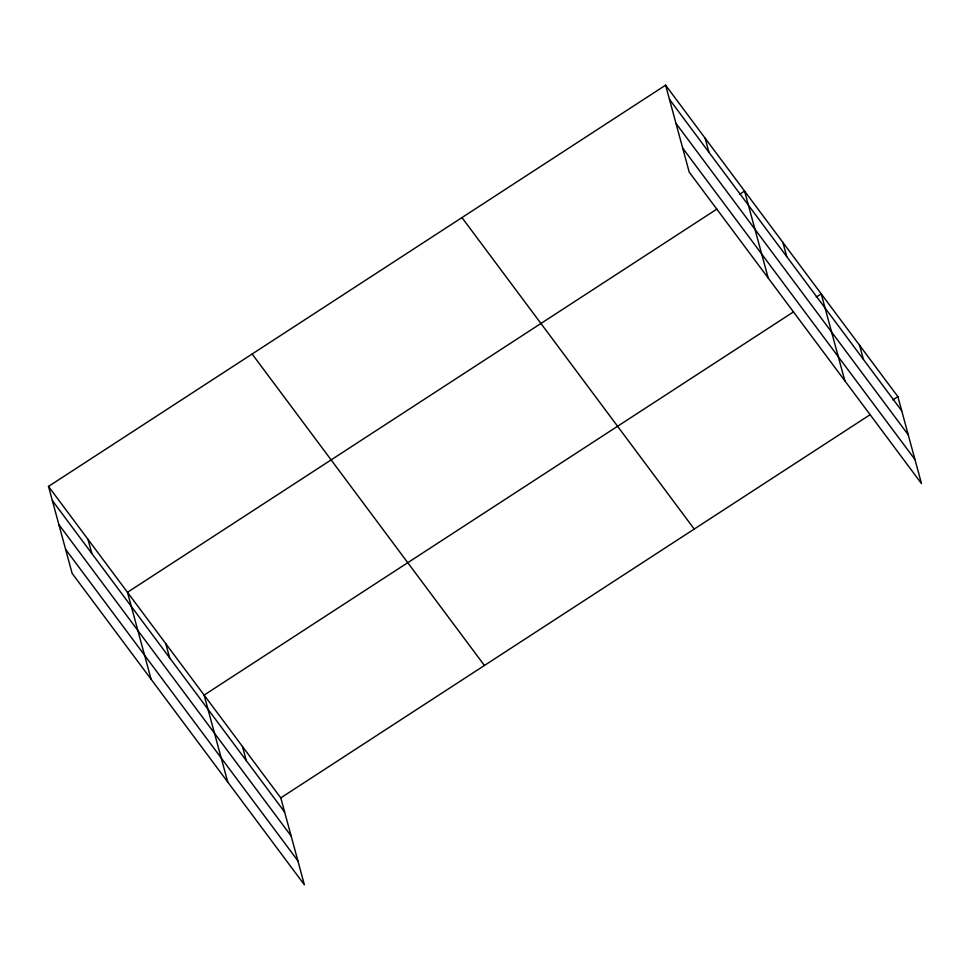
<?xml version="1.0" encoding="UTF-8"?>
<svg xmlns="http://www.w3.org/2000/svg" width="970" height="970" viewBox="0 0 970 970"><rect width="100%" height="100%" fill="white"/><g stroke="black" fill="none" stroke-linecap="round" stroke-linejoin="round"><path stroke-width="1.45" d="M48.5 486.406L280.779 797.873L304.398 884.822L72.119 573.355L48.5 486.406L665.602 85.178L897.88 396.645L921.5 483.593L689.221 172.126L665.602 85.178M716.927 209.059L127.47 592.306L151.102 679.255M739.552 194.352L744.572 191.078L768.204 278.026M793.569 311.843L204.124 695.09L227.744 782.038M816.194 297.135L821.226 293.861L844.846 380.81M280.779 797.873L870.223 414.626M892.849 399.907L897.88 396.645M669.445 99.316L901.712 410.783M675.969 123.348L908.247 434.803M682.698 148.107L914.977 459.562M461.962 217.583L694.229 529.05M252.139 354.001L484.418 665.468M52.344 500.544L284.61 812.011M58.867 524.576L291.145 836.031M65.596 549.323L297.863 860.79M859.553 345.247L863.397 359.385M782.899 242.464L786.743 256.601M705.093 138.128L708.937 152.266M242.451 746.476L246.283 760.613M165.797 643.692L169.641 657.83M87.991 539.356L91.823 553.494"/></g></svg>
